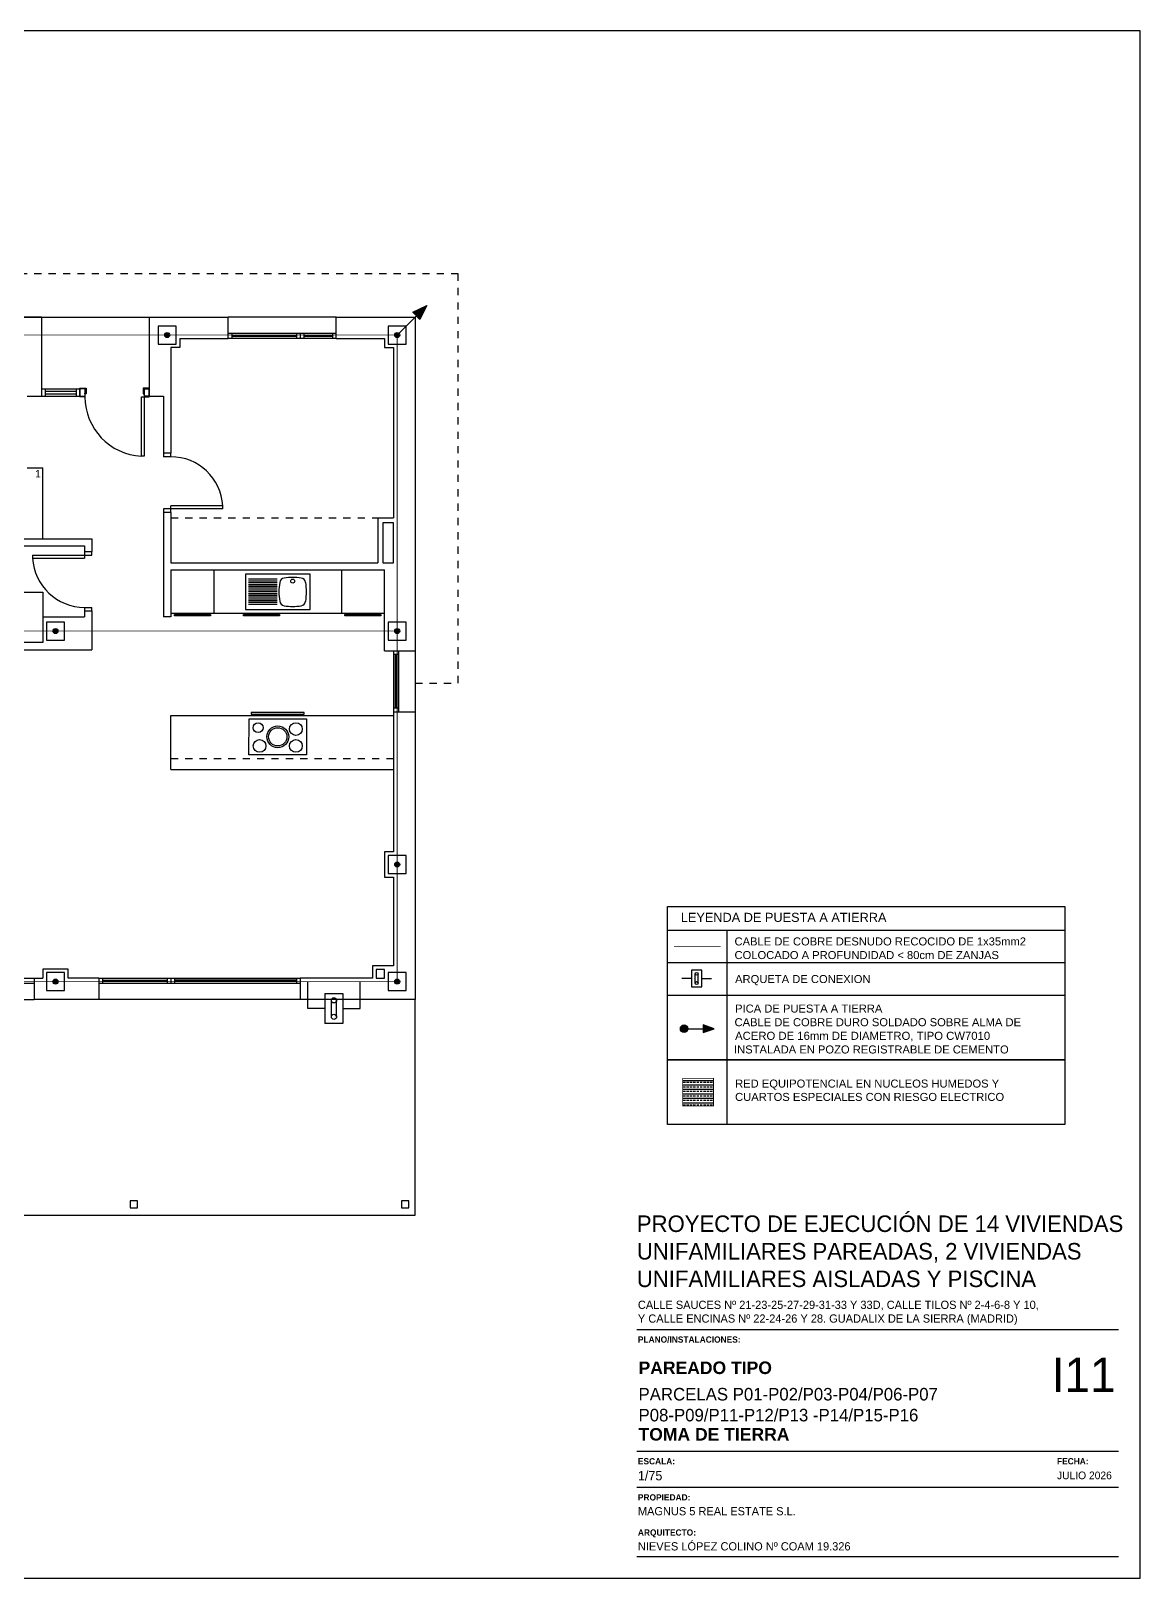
# Model space of a CAD drawing. Header units: millimetres. Extents: x 441156 to 441876, y 4514765 to 4515211.
# Drawn here: x 441378.58 to 441394.01, y 4515133.81 to 4515155.35 of the extents above; entities that cross this region are included whole.
import ezdxf
from ezdxf.enums import TextEntityAlignment as Align

# ---------------------------------------------------------------- set-up
doc = ezdxf.new("R2010")
doc.units = ezdxf.units.MM
doc.linetypes.add('CONTINUA', pattern=[0])
doc.linetypes.add('RAYITAS', pattern=[0.375, 0.25, -0.125])
doc.layers.add('01_cartela', color=6, linetype='Continuous', plot=False)
for name, color, linetype in [('01_mono BAJA', 2, 'Continuous'), ('01_proyección', 4, 'RAYITAS'), ('01_texto cartela', 5, 'Continuous'), ('01_textos', 7, 'Continuous'), ('CALEFAC_NOTAS', 7, 'Continuous'), ('INGIN ELECTRICIDAD TIERRAS', 86, 'Continuous'), ('INGIN FONTANERIA TEXTO', 7, 'Continuous'), ('INGIN SANEAMIENTO TEXTO', 7, 'Continuous'), ('VENTILACIÓN NOTAS', 7, 'Continuous')]:
    doc.layers.add(name, color=color, linetype=linetype)
doc.styles.add('Century Gothic', font='', dxfattribs={"height": 2})
doc.styles.add('Century Gothic_3', font='', dxfattribs={"height": 4.5})
doc.styles.add('Century Gothic_5', font='', dxfattribs={"height": 2.5})
doc.styles.add('Century Gothic_6', font='', dxfattribs={"height": 11})
doc.styles.add('Estilo1', font='swissel.ttf')
doc.styles.add('NIEVES2', font='sanss___.ttf')
doc.styles.add('NIEVES3', font='swisseb.ttf')
doc.styles.get('Century Gothic').set_extended_font_data('Century Gothic')
doc.styles.get('Century Gothic_3').set_extended_font_data('Century Gothic')
doc.styles.get('Century Gothic_5').set_extended_font_data('Century Gothic')
doc.styles.get('Century Gothic_6').set_extended_font_data('Century Gothic')

# ---------------------------------------------------------------- blocks, each defined once
blk = doc.blocks.new('A$C6A825EFA')
at = {"layer": '01_mono BAJA', "color": 254}
for p, q in [((10.5, 12.5, 0), (9.475, 12.5, 0)), ((10.2, 12.5, 0), (10.5, 12.5, 0)), ((10.5, 12.5, 0), (10.5, 11.4, 0)), ((10.5, 12.5, 0), (12, 12.5, 0)), ((12, 12.5, 0), (13.1, 12.5, 0)), ((12, 12.5, 0), (12, 11.4, 0)), ((13.1, 12.2, 0), (13.1, 12.5, 0)), ((14.6, 12.5, 0), (13.1, 12.5, 0)), ((14.6, 12.5, 0), (15.7, 12.5, 0)), ((14.6, 12.2, 0), (14.6, 12.5, 0)), ((15.7, 12.5, 0), (15.7, 7.855, 0)), ((12.3, 12.075, 0), (12.3, 10.606, 0)), ((12.425, 12.075), (12.3, 12.075)), ((12.425, 12.2, 0), (13.1, 12.2, 0)), ((12.425, 12.2), (12.425, 12.075)), ((14.6, 12.27, 0), (13.1, 12.27, 0)), ((14.6, 12.2, 0), (13.1, 12.2, 0)), ((13.15, 12.27, 0), (13.15, 12.2, 0)), ((14.05, 12.242, 0), (13.15, 12.242, 0)), ((14.05, 12.228, 0), (13.15, 12.228, 0)), ((14.05, 12.27, 0), (14.05, 12.2, 0)), ((14.1, 12.27, 0), (14.1, 12.2, 0)), ((14.15, 12.27, 0), (14.15, 12.2, 0)), ((14.55, 12.242, 0), (14.15, 12.242, 0)), ((14.55, 12.228, 0), (14.15, 12.228, 0)), ((14.55, 12.27, 0), (14.55, 12.2, 0)), ((14.6, 12.2, 0), (15.275, 12.2, 0)), ((15.275, 12.2), (15.275, 12.075)), ((15.275, 12.075), (15.4, 12.075)), ((15.325, 12.2, 0), (15.325, 12.125, 0)), ((15.325, 12.125, 0), (15.4, 12.125, 0)), ((15.4, 12.075, 0), (15.4, 9.705, 0)), ((10.5, 11.5, 0), (11.035, 11.5, 0)), ((10.55, 11.5, 0), (10.55, 11.4, 0)), ((10.55, 11.467, 0), (10.985, 11.467, 0)), ((10.55, 11.433, 0), (10.985, 11.433, 0)), ((10.985, 11.5, 0), (10.985, 11.4, 0)), ((11.035, 11.5, 0), (11.035, 11.4, 0)), ((11.105, 11.43, 0), (11.105, 11.4, 0)), ((11.12, 11.5, 0), (11.12, 11.44, 0)), ((11.915, 11.5, 0), (11.915, 11.44, 0)), ((11.93, 11.43, 0), (11.93, 11.4, 0)), ((10.3, 11.4, 0), (10.5, 11.4, 0)), ((10.5, 11.4, 0), (11.035, 11.4, 0)), ((11.99, 11.4, 0), (11.93, 11.4, 0)), ((12, 11.4, 0), (12.2, 11.4, 0)), ((12.2, 11.4, 0), (12.2, 10.606, 0)), ((12.3, 10.606, 0), (12.2, 10.606, 0)), ((12.2, 10.606, 0), (12.2, 10.556, 0)), ((12.3, 10.556, 0), (12.2, 10.556, 0)), ((12.3, 10.556, 0), (12.3, 10.606, 0)), ((10.3, 10.4, 0), (10.52, 10.4, 0)), ((10.52, 9.415, 0), (10.52, 10.4, 0)), ((13.024, 9.831, 0), (12.2, 9.831, 0)), ((12.2, 9.831, 0), (12.2, 9.781, 0)), ((12.2, 9.781, 0), (12.2, 8.33, 0)), ((12.3, 9.781, 0), (12.2, 9.781, 0)), ((12.3, 9.781, 0), (12.3, 9.872, 0)), ((13.024, 9.872, 0), (12.3, 9.872, 0)), ((12.3, 9.781, 0), (12.3, 9.08, 0)), ((13.024, 9.831, 0), (13.024, 9.872, 0)), ((15.18, 9.705, 0), (15.18, 9.08, 0)), ((15.18, 9.705, 0), (15.4, 9.705, 0)), ((8, 9.415, 0), (11.2, 9.415, 0)), ((8, 9.315, 0), (11.1, 9.315, 0)), ((11.1, 9.315, 0), (11.1, 9.235, 0)), ((11.1, 9.315, 0), (11.1, 9.235, 0)), ((11.2, 9.415, 0), (11.2, 9.235, 0)), ((11.2, 9.415, 0), (11.2, 9.235, 0)), ((10.376, 9.185, 0), (10.376, 9.144, 0)), ((10.376, 9.185, 0), (11.2, 9.185, 0)), ((10.376, 9.144, 0), (11.1, 9.144, 0)), ((11.1, 9.235, 0), (11.2, 9.235, 0)), ((11.1, 9.235, 0), (11.1, 9.144, 0)), ((11.2, 9.185, 0), (11.2, 9.235, 0)), ((12.3, 9.08, 0), (15.18, 9.08, 0)), ((12.3, 8.98, 0), (15.275, 8.98, 0)), ((12.3, 8.98, 0), (12.3, 8.33, 0)), ((12.9, 8.98, 0), (12.9, 8.38, 0)), ((13.338, 8.92, 0), (13.338, 8.43, 0)), ((14.238, 8.92, 0), (13.338, 8.92, 0)), ((13.779, 8.85, 0), (13.383, 8.85, 0)), ((14.238, 8.43, 0), (14.238, 8.92, 0)), ((14.675, 8.98, 0), (14.675, 8.38, 0)), ((15.275, 7.855, 0), (15.275, 8.98, 0)), ((13.779, 8.825, 0), (13.383, 8.825, 0)), ((13.779, 8.8, 0), (13.383, 8.8, 0)), ((13.779, 8.775, 0), (13.383, 8.775, 0)), ((13.779, 8.75, 0), (13.383, 8.75, 0)), ((13.779, 8.725, 0), (13.383, 8.725, 0)), ((13.779, 8.7, 0), (13.383, 8.7, 0)), ((13.779, 8.675, 0), (13.383, 8.675, 0)), ((13.779, 8.65, 0), (13.383, 8.65, 0)), ((13.779, 8.625, 0), (13.383, 8.625, 0)), ((11.1, 8.46, 0), (11.1, 8.41, 0)), ((11.1, 8.46, 0), (11.2, 8.46, 0)), ((11.1, 8.41, 0), (11.1, 8.33, 0)), ((11.1, 8.41, 0), (11.2, 8.41, 0)), ((11.2, 8.41, 0), (11.2, 8.46, 0)), ((11.2, 8.41, 0), (11.2, 7.87, 0)), ((13.338, 8.43, 0), (14.238, 8.43, 0)), ((13.779, 8.6, 0), (13.383, 8.6, 0)), ((13.779, 8.575, 0), (13.383, 8.575, 0)), ((13.779, 8.55, 0), (13.383, 8.55, 0)), ((13.779, 8.525, 0), (13.383, 8.525, 0)), ((13.779, 8.5, 0), (13.383, 8.5, 0)), ((10.52, 8.33, 0), (11.1, 8.33, 0)), ((10.52, 8.33, 0), (10.52, 7.97, 0)), ((12.3, 8.33, 0), (12.2, 8.33, 0)), ((12.3, 8.38, 0), (15.275, 8.38, 0)), ((10.52, 7.97, 0), (8.025, 7.97, 0)), ((7.975, 7.87, 0), (11.2, 7.87, 0)), ((15.275, 7.855, 0), (15.7, 7.855, 0)), ((15.4, 7.855, 0), (15.4, 7.005, 0)), ((15.47, 7.805, 0), (15.4, 7.805, 0)), ((15.428, 7.055, 0), (15.428, 7.805, 0)), ((15.442, 7.055, 0), (15.442, 7.805, 0)), ((15.47, 7.855, 0), (15.47, 7.005, 0)), ((15.7, 7.855, 0), (15.7, 7.005, 0)), ((12.3, 6.955, 0), (15.4, 6.955, 0)), ((12.3, 6.205, 0), (12.3, 6.955, 0)), ((15.47, 7.055, 0), (15.4, 7.055, 0)), ((15.4, 7.005, 0), (15.7, 7.005, 0)), ((15.4, 7.005, 0), (15.4, 5.055, 0)), ((15.7, 7.005, 0), (15.7, 3, 0)), ((12.3, 6.205, 0), (15.4, 6.205, 0)), ((15.4, 4.705, 0), (15.4, 3.47, 0)), ((15.4, 3.47, 0), (15.105, 3.47, 0)), ((15.105, 3.47, 0), (15.105, 3.3, 0)), ((8.5, 3.3, 0), (10.4, 3.3, 0)), ((10.4, 3.3, 0), (10.4, 3, 0)), ((10.4, 3.3, 0), (10.52, 3.3, 0)), ((11.3, 3.3, 0), (10.87, 3.3, 0)), ((11.3, 3.3, 0), (11.3, 3, 0)), ((11.3, 3.3, 0), (14.1, 3.3, 0)), ((11.35, 3.3, 0), (11.35, 3.23, 0)), ((11.35, 3.272, 0), (12.25, 3.272, 0)), ((11.35, 3.258, 0), (12.25, 3.258, 0)), ((12.25, 3.3, 0), (12.25, 3.23, 0)), ((12.3, 3.3, 0), (12.3, 3.23, 0)), ((12.35, 3.3, 0), (12.35, 3.23, 0)), ((14.05, 3.272, 0), (12.35, 3.272, 0)), ((14.05, 3.258, 0), (12.35, 3.258, 0)), ((14.05, 3.3, 0), (14.05, 3.23, 0)), ((15.105, 3.3, 0), (14.1, 3.3, 0)), ((14.1, 3.3, 0), (14.1, 3, 0)), ((8.5, 3.23, 0), (10.4, 3.23, 0)), ((11.3, 3.23, 0), (14.1, 3.23, 0)), ((8.5, 3, 0), (10.4, 3, 0)), ((11.3, 3, 0), (10.4, 3, 0)), ((14.1, 3, 0), (11.3, 3, 0)), ((15.7, 3, 0), (14.1, 3, 0)), ((15.7, 0, 0), (15.7, 3)), ((0, 0, 0), (15.7, 0, 0))]:
    blk.add_line(p, q, dxfattribs=at)
for points in [[(12.125, 12.125), (12.375, 12.125), (12.375, 12.375), (12.125, 12.375), (12.125, 12.125)], [(15.325, 12.125), (15.575, 12.125), (15.575, 12.375), (15.325, 12.375), (15.325, 12.125)], [(10.57, 8.005), (10.82, 8.005), (10.82, 8.255), (10.57, 8.255), (10.57, 8.005)], [(15.325, 8.005), (15.575, 8.005), (15.575, 8.255), (15.325, 8.255), (15.325, 8.005)], [(15.325, 4.755), (15.575, 4.755), (15.575, 5.005), (15.325, 5.005), (15.325, 4.755)], [(10.57, 3.125), (10.82, 3.125), (10.82, 3.375), (10.57, 3.375), (10.57, 3.125)], [(15.325, 3.125), (15.575, 3.125), (15.575, 3.375), (15.325, 3.375), (15.325, 3.125)], [(11.835, 0.2), (11.735, 0.2), (11.735, 0.1), (11.835, 0.1)]]:
    blk.add_lwpolyline(points, close=True, dxfattribs=at)
at = {"layer": '01_mono BAJA', "color": 254, "elevation": 0}
for points in [[(11.12, 11.51), (11.12, 11.5), (11.035, 11.5), (11.035, 11.51)], [(11.12, 11.44), (11.12, 11.43), (11.105, 11.43), (11.105, 11.44)], [(11.915, 11.51), (11.915, 11.5), (12, 11.5), (12, 11.51)], [(11.915, 11.44), (11.915, 11.43), (11.93, 11.43), (11.93, 11.44)], [(11.93, 11.4), (12, 11.4), (12, 11.5), (11.93, 11.5)], [(11.105, 11.4), (11.105, 11.39), (11.035, 11.39), (11.035, 11.4)], [(11.93, 11.39), (11.93, 10.565), (11.89, 10.565), (11.89, 11.39)], [(11.93, 11.4), (11.93, 11.39), (12, 11.39), (12, 11.4)], [(15.4, 9.635), (15.25, 9.635), (15.25, 9.08), (15.4, 9.08)], [(10.52, 8.67), (10.52, 7.97), (9.82, 7.97), (9.82, 8.67)], [(12.85, 8.36), (12.85, 8.34), (12.35, 8.34), (12.35, 8.36)], [(13.813, 8.36), (13.813, 8.34), (13.313, 8.34), (13.313, 8.36)], [(15.222, 8.36), (15.222, 8.34), (14.722, 8.34), (14.722, 8.36)], [(14.187, 6.408), (13.387, 6.408), (13.388, 6.908), (14.188, 6.908)], [(13.42, 6.975), (14.155, 6.975), (14.155, 6.995), (13.42, 6.995)], [(15.275, 3.42), (15.155, 3.42), (15.155, 3.3), (15.275, 3.3)], [(15.61, 0.2), (15.51, 0.2), (15.51, 0.1), (15.61, 0.1)]]:
    blk.add_lwpolyline(points, close=True, dxfattribs=at)
for points in [[(11.035, 11.4), (11.035, 11.5)], [(11.105, 11.5), (11.105, 11.4)], [(15.4, 5.055), (15.275, 5.055), (15.275, 4.705), (15.4, 4.705)]]:
    blk.add_lwpolyline(points, dxfattribs=at)
at = {"layer": '01_mono BAJA', "color": 254}
blk.add_lwpolyline([(10.87, 3.3), (10.87, 3.425), (10.52, 3.425), (10.52, 3.3)], dxfattribs=at)
for centre, radius in [((13.996, 8.825, 0), 0.0275), ((13.515, 6.785, 0), 0.0693), ((13.788, 6.658, 0), 0.152), ((13.788, 6.658, 0), 0.127), ((14.04, 6.765, 0), 0.089), ((13.535, 6.531, 0), 0.089), ((14.04, 6.531, 0), 0.089)]:
    blk.add_circle(centre, radius, dxfattribs=at)
for centre, radius, start, end in [((11.932, 11.391, 0), 0.827, 180.0495, 267.1144), ((12.3, 9.831, 0), 0.725, 3.2758, 90), ((11.1, 9.185, 0), 0.725, 183.2758, 270), ((13.889, 8.794, 0), 0.075, 99.0787, 169.8852), ((13.996, 8.127, 0), 0.75, 80.9213, 99.0787), ((14.102, 8.794, 0), 0.075, 10.1148, 80.9213), ((14.554, 8.675, 0), 0.75, 169.8852, 190.1148), ((13.438, 8.675, 0), 0.75, 349.8852, 10.1148), ((13.889, 8.557, 0), 0.075, 190.1148, 260.9213), ((13.996, 9.223, 0), 0.75, 260.9213, 279.0787), ((14.102, 8.557, 0), 0.075, 279.0787, 349.8852)]:
    blk.add_arc(centre, radius, start, end, dxfattribs=at)
at = {"layer": '01_proyección', "color": 120, "ltscale": 0.25}
for p, q in [((12.3, 9.705, 0), (15.18, 9.705, 0)), ((12.3, 6.355, 0), (15.4, 6.355, 0))]:
    blk.add_line(p, q, dxfattribs=at)
at = {"layer": '01_proyección', "color": 120, "ltscale": 0.25, "elevation": 0}
blk.add_lwpolyline([(15.7, 7.405), (16.3, 7.405), (16.3, 13.1), (-0.6, 13.1), (-0.6, 7.405), (0, 7.405)], dxfattribs=at)
at = {"layer": '01_mono BAJA', "color": 254, "style": 'NIEVES2'}
blk.add_text('1', height=0.103, rotation=0, dxfattribs=at).set_placement((10.451, 10.268, 0), align=Align.CENTER)

msp = doc.modelspace()

# ---------------------------------------------------------------- hatches: boundary and pattern name
at = {"layer": 'INGIN ELECTRICIDAD TIERRAS'}
h = msp.add_hatch(color=256, dxfattribs=at)
h.dxf.hatch_style = 1
h.paths.add_polyline_path([(441383.99084705, 4515151.3324794), (441383.89260135, 4515151.4307251), (441384.08771597, 4515151.52759402)])
h = msp.add_hatch(color=256, dxfattribs=at)
h.dxf.hatch_style = 1
edge = h.paths.add_edge_path()
edge.add_arc((441380.47457342, 4515151.11444751), 0.0347351, 180, 540, ccw=False)
h = msp.add_hatch(color=256, dxfattribs=at)
h.dxf.hatch_style = 1
edge = h.paths.add_edge_path()
edge.add_arc((441383.67457348, 4515151.11444751), 0.0347351, 180, 540, ccw=False)
h = msp.add_hatch(color=256, dxfattribs=at)
h.dxf.hatch_style = 1
edge = h.paths.add_edge_path()
edge.add_arc((441378.9197347, 4515146.99445069), 0.0347351, 180, 540, ccw=False)
h = msp.add_hatch(color=256, dxfattribs=at)
h.dxf.hatch_style = 1
edge = h.paths.add_edge_path()
edge.add_arc((441383.67457348, 4515146.99444667), 0.0347351, 180, 540, ccw=False)
h = msp.add_hatch(color=256, dxfattribs=at)
h.dxf.hatch_style = 1
edge = h.paths.add_edge_path()
edge.add_arc((441383.67457313, 4515143.74444127), 0.0347351, 180, 540, ccw=False)
h = msp.add_hatch(color=256, dxfattribs=at)
h.dxf.hatch_style = 1
edge = h.paths.add_edge_path()
edge.add_arc((441378.91973489, 4515142.11444751), 0.0347351, 180, 540, ccw=False)
h = msp.add_hatch(color=256, dxfattribs=at)
h.dxf.hatch_style = 1
edge = h.paths.add_edge_path()
edge.add_arc((441383.67457348, 4515142.11444751), 0.0347351, 180, 540, ccw=False)
h = msp.add_hatch(color=256, dxfattribs=at)
h.dxf.hatch_style = 1
edge = h.paths.add_edge_path()
edge.add_arc((441387.6659394, 4515141.459101), 0.05210265, 0, 360)
h = msp.add_hatch(color=256, dxfattribs=at)
h.dxf.hatch_style = 1
h.paths.add_polyline_path([(441387.93055914, 4515141.51120365), (441387.93055914, 4515141.40699835), (441388.08540679, 4515141.459101)])
at = {"layer": 'INGIN ELECTRICIDAD TIERRAS', "linetype": 'Continuous'}
h = msp.add_hatch(dxfattribs=at)
h.set_pattern_fill('ANSI33', color=256, scale=0.25, angle=135)
h.set_pattern_definition([(180, (438137.63818, 4515388.052845), (-1e-17, -0.0625), []), (180, (438137.60693, 4515388.084095), (-1e-17, -0.0625), [0.03125, -0.015625])])
h.paths.add_polyline_path([(441388.07514576, 4515140.7666465), (441387.64620192, 4515140.7666465), (441387.64620192, 4515140.38440513), (441388.07514576, 4515140.38440513)])

# ---------------------------------------------------------------- linework, layer by layer
at = {"layer": '01_cartela', "color": 3}
msp.add_lwpolyline([(441363.37182267, 4515155.34750872), (441363.37182267, 4515133.8124847), (441394.00981074, 4515133.8124847), (441394.00981074, 4515155.34750872)], close=True, dxfattribs=at)
at = {"layer": '01_texto cartela', "color": 5}
for p, q in [((441387.00853759, 4515137.27339118), (441393.70981074, 4515137.27339118)), ((441387.00853759, 4515135.5790118), (441393.70981074, 4515135.5790118)), ((441387.00853759, 4515135.07669236), (441393.70981074, 4515135.07669236)), ((441387.00853759, 4515134.1124847), (441393.70981074, 4515134.1124847))]:
    msp.add_line(p, q, dxfattribs=at)
at = {"layer": 'CALEFAC_NOTAS', "color": 7}
msp.add_lwpolyline([(441387.43383152, 4515143.159882), (441392.963306, 4515143.159882), (441392.963306, 4515142.827782), (441387.43383152, 4515142.827782)], close=True, dxfattribs=at)
at = {"layer": 'INGIN ELECTRICIDAD TIERRAS', "linetype": 'Continuous'}
for p, q in [((441383.67457348, 4515151.11445154, 0), (441383.9417242, 4515151.38160225, 0)), ((441387.81980312, 4515142.09374455), (441387.81980312, 4515142.22312748)), ((441387.86024905, 4515142.09374455), (441387.86024905, 4515142.22312748)), ((441382.7589319, 4515141.62447974, 0.00000001), (441382.7589319, 4515141.85449384, 0.00000001)), ((441382.83083576, 4515141.62447974, 0.00000001), (441382.83083576, 4515141.85449384, 0.00000001)), ((441387.71804205, 4515141.459101), (441387.93055914, 4515141.459101))]:
    msp.add_line(p, q, dxfattribs=at)
at = {"layer": 'INGIN ELECTRICIDAD TIERRAS'}
for p, q in [((441387.76879647, 4515142.15843602, 0), (441387.63435037, 4515142.15843602, 0)), ((441387.9112557, 4515142.15843602, 0), (441388.0457018, 4515142.15843602, 0)), ((441382.66825341, 4515141.73948679), (441382.42923812, 4515141.73948679)), ((441382.92151425, 4515141.73948679), (441383.16052955, 4515141.73948679))]:
    msp.add_line(p, q, dxfattribs=at)
at = {"layer": 'INGIN ELECTRICIDAD TIERRAS', "linetype": 'Continuous'}
for points, const_width in [([(441383.9417242, 4515151.38160225), (441383.67457348, 4515151.11445154)], 0.011), ([(441368.47457348, 4515146.99444667), (441383.67457348, 4515146.99444667)], 0.011), ([(441387.93055914, 4515141.459101), (441387.71804205, 4515141.459101)], 0.0061875)]:
    msp.add_lwpolyline(points, dxfattribs=dict(at, const_width=const_width))
for points in [[(441383.99084705, 4515151.3324794), (441383.89260135, 4515151.4307251), (441384.08771597, 4515151.52759402)], [(441387.93055914, 4515141.51120365), (441387.93055914, 4515141.40699835), (441388.08540679, 4515141.459101)]]:
    msp.add_lwpolyline(points, close=True, dxfattribs=at)
at = {"layer": 'INGIN ELECTRICIDAD TIERRAS', "linetype": 'Continuous', "const_width": 0.011}
msp.add_lwpolyline([(441368.47457348, 4515151.11445154), (441383.67457348, 4515151.11445154), (441383.67457348, 4515142.11445154), (441368.47457348, 4515142.11445154)], close=True, dxfattribs=at)
at = {"layer": 'INGIN ELECTRICIDAD TIERRAS'}
for points, const_width in [([(441387.5249817, 4515142.60255639), (441388.17500776, 4515142.60255639)], 0.01), ([(441382.66825341, 4515141.73948679), (441382.42923812, 4515141.73948679)], 0.011), ([(441382.92151425, 4515141.73948679), (441383.16052955, 4515141.73948679)], 0.011)]:
    msp.add_lwpolyline(points, dxfattribs=dict(at, const_width=const_width))
at = {"layer": 'INGIN ELECTRICIDAD TIERRAS', "ltscale": 0.5}
for points in [[(441382.42923812, 4515141.73948679), (441382.42923812, 4515142.11445154)], [(441383.16052955, 4515141.73948679), (441383.16052955, 4515142.11445154)]]:
    msp.add_lwpolyline(points, dxfattribs=at)
at = {"layer": 'INGIN ELECTRICIDAD TIERRAS', "const_width": 0.0061875, "elevation": 0}
for points in [[(441387.76879647, 4515142.15843602), (441387.63435037, 4515142.15843602)], [(441387.9112557, 4515142.15843602), (441388.0457018, 4515142.15843602)]]:
    msp.add_lwpolyline(points, dxfattribs=at)
at = {"layer": 'INGIN ELECTRICIDAD TIERRAS', "elevation": 0}
for points, const_width in [([(441387.76879647, 4515142.27332236), (441387.9112557, 4515142.27332236), (441387.9112557, 4515142.04354967), (441387.76879647, 4515142.04354967)], 0.0061875), ([(441382.66825341, 4515141.94372918), (441382.92151425, 4515141.94372918), (441382.92151425, 4515141.5352444), (441382.66825341, 4515141.5352444)], 0.011)]:
    msp.add_lwpolyline(points, close=True, dxfattribs=dict(at, const_width=const_width))
at = {"layer": 'INGIN ELECTRICIDAD TIERRAS', "linetype": 'Continuous', "elevation": 0}
for points in [[(441387.76879647, 4515142.27332236), (441387.76879647, 4515142.04354967), (441387.9112557, 4515142.04354967), (441387.9112557, 4515142.27332236)], [(441382.66825341, 4515141.94372918), (441382.66825341, 4515141.5352444), (441382.92151425, 4515141.5352444), (441382.92151425, 4515141.94372918)]]:
    msp.add_lwpolyline(points, close=True, dxfattribs=at)
at = {"layer": 'INGIN ELECTRICIDAD TIERRAS', "const_width": 0.01}
msp.add_lwpolyline([(441388.07514576, 4515140.7666465), (441387.64620192, 4515140.7666465), (441387.64620192, 4515140.38440513), (441388.07514576, 4515140.38440513)], close=True, dxfattribs=at)
at = {"layer": 'INGIN ELECTRICIDAD TIERRAS', "linetype": 'Continuous'}
for centre, radius in [((441380.47457342, 4515151.11444751, 0.00000222), 0.0347351), ((441383.67457348, 4515151.11444751), 0.0347351), ((441378.9197347, 4515146.99445069, -0.00000053), 0.0347351), ((441383.67457348, 4515146.99444667), 0.0347351), ((441383.67457313, 4515143.74444127, -0.00000053), 0.0347351), ((441378.91973489, 4515142.11444751), 0.0347351), ((441383.67457348, 4515142.11444751), 0.0347351), ((441387.84002608, 4515142.22312748), 0.02022296), ((441387.84002608, 4515142.09374455), 0.02022296), ((441382.79488383, 4515141.85449384, 0.00000001), 0.03595193), ((441382.79488383, 4515141.62447974, 0.00000001), 0.03595193), ((441387.6659394, 4515141.459101), 0.05210265)]:
    msp.add_circle(centre, radius, dxfattribs=at)
at = {"layer": 'INGIN FONTANERIA TEXTO', "linetype": 'CONTINUA'}
for p, q in [((441387.43383152, 4515142.37733077), (441387.43383152, 4515142.827782)), ((441392.963306, 4515142.827782), (441392.963306, 4515142.37733076)), ((441387.43383152, 4515141.02597705), (441387.43383152, 4515142.37733077)), ((441392.963306, 4515142.37733077), (441392.963306, 4515141.92687953)), ((441392.963306, 4515141.92687953), (441392.963306, 4515141.02597705)), ((441387.43383152, 4515140.12507458), (441387.43383152, 4515141.02597705)), ((441392.963306, 4515141.02597705), (441392.963306, 4515140.12507458)), ((441392.963306, 4515140.12507458), (441387.43383152, 4515140.12507458))]:
    msp.add_line(p, q, dxfattribs=at)
at = {"layer": 'INGIN SANEAMIENTO TEXTO', "color": 5}
for p, q in [((441392.963306, 4515142.827782), (441387.43383152, 4515142.827782)), ((441392.963306, 4515142.37733076), (441387.43383152, 4515142.37733077)), ((441387.43383152, 4515141.92687953), (441392.963306, 4515141.92687953)), ((441392.963306, 4515141.02597705), (441387.43383152, 4515141.02597705)), ((441387.43383152, 4515141.02597705), (441392.963306, 4515141.02597705))]:
    msp.add_line(p, q, dxfattribs=at)
at = {"layer": 'VENTILACIÓN NOTAS', "color": 5}
msp.add_line((441388.26615793, 4515140.12507458), (441388.26615793, 4515142.827782), dxfattribs=at)

# ---------------------------------------------------------------- block references
at = {"layer": '01_mono BAJA'}
msp.add_blockref('A$C6A825EFA', (441368.22457375, 4515138.86445125), dxfattribs=at)

# ---------------------------------------------------------------- texts
at = {"layer": '01_texto cartela', "color": 5}
for s, insert, char_height, width, attachment_point, style in [('\\PPROYECTO DE EJECUCIÓN DE 14 VIVIENDAS UNIFAMILIARES PAREADAS, 2 VIVIENDAS UNIFAMILIARES AISLADAS Y PISCINA', (441387.00853759, 4515139.24320227), 0.23, 6.8221698289, 1, 'Century Gothic_3'), ('CALLE SAUCES Nº 21-23-25-27-29-31-33 Y 33D, CALLE TILOS Nº 2-4-6-8 Y 10, \\PY CALLE ENCINAS Nº 22-24-26 Y 28. GUADALIX DE LA SIERRA (MADRID)', (441387.02333147, 4515137.67310265), 0.114550418, 9.2468106263, 1, 'Century Gothic'), ('{\\fCentury Gothic|b1|i0|c0|p34;PLANO/INSTALACIONES: }', (441387.02333147, 4515137.17613372), 0.0870135776, 2.1171461181, 1, 'Century Gothic'), ('\\pt2.3273;\\PPARCELAS P01-P02/P03-P04/P06-P07\\PP08-P09/P11-P12/P13 -P14/P15-P16 ', (441387.03220781, 4515135.99094298), 0.1745530179, 7.0090801689, 7, 'Century Gothic_5'), ('\\pt2.3273;TOMA DE TIERRA', (441387.03220781, 4515135.72377073), 0.1745530179, 7.0090801689, 7, 'NIEVES3'), ('{\\fCentury Gothic|b1|i0|c0|p34;ESCALA: }', (441387.02333147, 4515135.48175434), 0.0870135776, 2.1171461181, 1, 'Century Gothic'), ('{\\fCentury Gothic|b1|i0|c0|p34;FECHA: }', (441392.85419889, 4515135.48175434), 0.0870135776, 2.1171461181, 1, 'Century Gothic'), ('1/75', (441387.02333147, 4515135.3031219), 0.130914763, 2.1171461181, 1, 'Century Gothic'), ('JULIO 2026', (441392.85419889, 4515135.29489519), 0.106913723, 3.5043768434, 1, 'Century Gothic'), ('{\\fCentury Gothic|b1|i0|c0|p34;PROPIEDAD:}', (441387.02333147, 4515134.97906928), 0.0870135776, 0.8370923696, 1, 'Century Gothic'), ('MAGNUS 5 REAL ESTATE S.L.', (441387.02333147, 4515134.80043684), 0.114550418, 4.882308024, 1, 'Century Gothic'), ('{\\fCentury Gothic|b1|i0|c0|p34;ARQUITECTO:}', (441387.02333147, 4515134.489984), 0.0870135776, 0.8370923696, 1, 'Century Gothic'), ('NIEVES LÓPEZ COLINO Nº COAM 19.326', (441387.02333147, 4515134.31135157), 0.114550418, 3.6515309653, 1, 'Century Gothic')]:
    msp.add_mtext(s, dxfattribs=dict(at, insert=insert, char_height=char_height, width=width, attachment_point=attachment_point, style=style))
at = {"layer": '01_texto cartela', "color": 1}
for s, insert, char_height, width, attachment_point, style in [('\\pt2.3273;PAREADO TIPO ', (441387.03220781, 4515136.64975464), 0.1745530179, 7.0090801689, 7, 'NIEVES3'), ('I11', (441393.6702835, 4515136.88187026), 0.478574677, 1.0498533469, 3, 'Century Gothic_6')]:
    msp.add_mtext(s, dxfattribs=dict(at, insert=insert, char_height=char_height, width=width, attachment_point=attachment_point, style=style))
at = {"layer": '01_textos', "color": 1, "style": 'Estilo1'}
msp.add_text('LEYENDA DE PUESTA A ATIERRA', height=0.1266796486, dxfattribs=at).set_placement((441387.62044969, 4515142.94547601))
at = {"layer": '01_textos', "color": 5, "style": 'Estilo1'}
for s, p in [('CABLE DE COBRE DESNUDO RECOCIDO DE 1x35mm2', (441388.36768292, 4515142.61824344)), ('COLOCADO A PROFUNDIDAD < 80cm DE ZANJAS', (441388.36768292, 4515142.42855872)), ('CABLE DE COBRE DURO SOLDADO SOBRE ALMA DE', (441388.36768292, 4515141.49378288)), ('INSTALADA EN POZO REGISTRABLE DE CEMENTO', (441388.36084628, 4515141.11441344))]:
    msp.add_text(s, height=0.1113959385, dxfattribs=at).set_placement(p)
at = {"layer": '01_textos', "color": 5, "char_height": 0.1113959385, "attachment_point": 1, "style": 'Estilo1'}
for s, width, insert in [('ARQUETA DE CONEXION', 5.2772841161, (441388.37551817, 4515142.20620075)), ('PICA DE PUESTA A TIERRA', 5.3939440725, (441388.37551817, 4515141.79521226)), ('RED EQUIPOTENCIAL EN NUCLEOS HUMEDOS Y CUARTOS ESPECIALES CON RIESGO ELECTRICO', 4.3852468098, (441388.37551817, 4515140.75111014))]:
    msp.add_mtext_dynamic_manual_height_columns(s, width=width, gutter_width=12.5, heights=[0], dxfattribs=dict(at, insert=insert))
at = {"layer": 'INGIN SANEAMIENTO TEXTO', "color": 5, "style": 'Estilo1'}
msp.add_text('ACERO DE 16mm DE DIAMETRO, TIPO CW7010', height=0.1126125, dxfattribs=at).set_placement((441388.37551817, 4515141.30409816))

doc.saveas('drawing.dxf')
